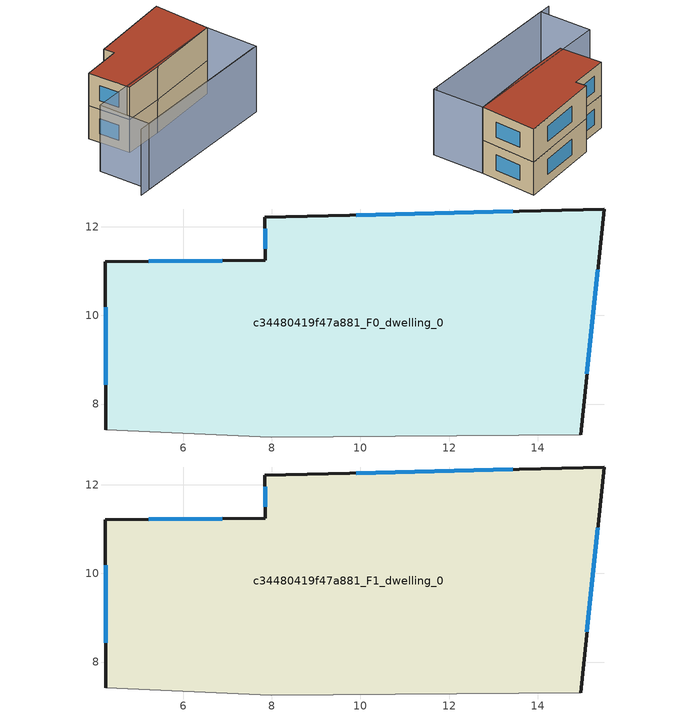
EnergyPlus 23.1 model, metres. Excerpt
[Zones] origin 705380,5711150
c34480419f47a881_F0_dwelling_0
 floor ground (EU_floor_Construction): 15.5,12.4 14.97,7.3 7.99,7.25 4.25,7.42 4.24,11.21 7.85,11.25 7.84,12.22 z0
 wall outside (EU_wall_Construction): 14.97,7.3 15.5,12.4 7.84,12.22 7.85,11.25 4.24,11.21 4.25,7.42 z0:3
 wall adiabatic (EU_wall_Construction): 4.25,7.42 7.99,7.25 14.97,7.3 z0:3
 window (EU_Window_Construction): 7.85,11.95 7.85,11.51 / 13.43,12.35 9.91,12.27 / 15.11,8.68 15.36,11.03 / 4.24,10.19 4.25,8.44 / 6.88,11.24 5.22,11.22 z0.81:2.19
c34480419f47a881_F1_dwelling_0
 floor to c34480419f47a881_F0_dwelling_0 (EU_floor_Construction): 15.5,12.4 14.97,7.3 7.99,7.25 4.25,7.42 4.24,11.21 7.85,11.25 7.84,12.22 z3
 wall outside (EU_wall_Construction): 14.97,7.3 15.5,12.4 7.84,12.22 7.85,11.25 4.24,11.21 4.25,7.42 z3:6
 wall adiabatic (EU_wall_Construction): 4.25,7.42 7.99,7.25 14.97,7.3 z3:6
 window (EU_Window_Construction): 7.85,11.95 7.85,11.51 / 13.43,12.35 9.91,12.27 / 15.11,8.68 15.36,11.03 / 4.24,10.19 4.25,8.44 / 6.88,11.24 5.22,11.22 z3.81:5.19
 roof outside (EU_roof_Construction): 14.97,7.3 15.5,12.4 7.84,12.22 7.85,11.25 4.24,11.21 4.25,7.42 7.99,7.25 z6
shading: -0.48,3.16 14.46,2.65 / 14.81,2.64 0.55,3.11 / 0.55,3.11 0.7,7.78 / 0.7,7.78 14.97,7.3 / 14.97,7.3 14.81,2.64 z0:6
[Building]
EU S2 Campaign: North Axis=0; Terrain=City; Solar Distribution=FullExterior
[Site:Location]
London: Latitude=51.5; Longitude=-0.5; Time Zone=0; Elevation=25
[SizingPeriod:WeatherFileDays]
AnnualSizingPeriod: Begin Month=1; Begin Day of Month=1; End Month=12; End Day of Month=31; Day of Week for Start Day=Monday; Use Weather File Daylight Saving Period=No; Use Weather File Rain and Snow Indicators=No
[MATERIAL]
EU_InternalMass_Material: Roughness=MediumRough; Thickness=0.1; Conductivity=1; Density=1800; Specific Heat=900; Thermal Absorptance=0.9; Solar Absorptance=0.7; Visible Absorptance=0.7
[MATERIAL:NOMASS] Roughness=MediumRough; Thermal Absorptance=0.9; Solar Absorptance=0.7; Visible Absorptance=0.7
Name | Thermal Resistance
EU_wall_NoMass | 0.555556
EU_roof_NoMass | 0.510204
EU_floor_NoMass | 1.68919
[WINDOWMATERIAL:SIMPLEGLAZINGSYSTEM]
EU_Window_SimpleGlazing: UFactor=3.96; Solar Heat Gain Coefficient=0.85; Visible Transmittance=0.85
[CONSTRUCTION]
EU_wall_Construction: EU_wall_NoMass
EU_roof_Construction: EU_roof_NoMass
EU_floor_Construction: EU_floor_NoMass
EU_Window_Construction: EU_Window_SimpleGlazing
EU_InternalMass_Construction: EU_InternalMass_Material
[ZONE] Type=1; Multiplier=1; Ceiling Height=autocalculate; Volume=153.431; Floor Area=autocalculate; Part of Total Floor Area=Yes
c34480419f47a881_F0_dwelling_0; c34480419f47a881_F1_dwelling_0
[INTERNALMASS] Construction=EU_InternalMass_Construction; Surface Area=51.1439
Name | Zone or ZoneList
c34480419f47a881_F0_dwelling_0_EU_InternalMass | c34480419f47a881_F0_dwelling_0
c34480419f47a881_F1_dwelling_0_EU_InternalMass | c34480419f47a881_F1_dwelling_0
[OTHEREQUIPMENT] Fuel Type=Electricity; Design Level Calculation Method=Watts/Area; Power per Zone Floor Area=1; Fraction Latent=0; Fraction Radiant=0; Fraction Lost=0; Carbon Dioxide Generation Rate=0; EndUse Subcategory=EU_Step8_InternalGains
Name | Zone or ZoneList or Space or SpaceList | Schedule
EU_Step8_InternalGain_c34480419f47a881_F0_dwelling_0_f000 | c34480419f47a881_F0_dwelling_0 | EU_Step8_GainSchedule_c34480419f47a881_F0_dwelling_0_f000
EU_Step8_InternalGain_c34480419f47a881_F1_dwelling_0_f000 | c34480419f47a881_F1_dwelling_0 | EU_Step8_GainSchedule_c34480419f47a881_F1_dwelling_0_f000
[ZONEVENTILATION:DESIGNFLOWRATE] Schedule=EU_AlwaysOn; Design Flow Rate Calculation Method=AirChanges/Hour; Air Changes per Hour=0.48; Ventilation Type=Natural; Fan Pressure Rise=0; Fan Total Efficiency=1; Constant Term Coefficient=1; Temperature Term Coefficient=0; Velocity Term Coefficient=0; Velocity Squared Term Coefficient=0; Minimum Indoor Temperature=-100; Maximum Indoor Temperature=100; Delta Temperature=-100; Minimum Outdoor Temperature=-100; Maximum Outdoor Temperature=100; Maximum Wind Speed=40
Name | Zone or ZoneList or Space or SpaceList
EU_ConstantAir_c34480419f47a881_F0_dwelling_0 | c34480419f47a881_F0_dwelling_0
EU_ConstantAir_c34480419f47a881_F1_dwelling_0 | c34480419f47a881_F1_dwelling_0
[HVACTEMPLATE:THERMOSTAT] Constant Heating Setpoint=20; Constant Cooling Setpoint=50
EU_HeatOnly_c34480419f47a881_F0_dwelling_0; EU_HeatOnly_c34480419f47a881_F1_dwelling_0
[HVACTEMPLATE:ZONE:IDEALLOADSAIRSYSTEM] System Availability Schedule=EU_AlwaysOn; Maximum Heating Supply Air Temperature=50; Minimum Cooling Supply Air Temperature=13; Maximum Heating Supply Air Humidity Ratio=0.0156; Minimum Cooling Supply Air Humidity Ratio=0.0077; Heating Limit=NoLimit; Cooling Limit=NoLimit; Heating Availability Schedule=EU_AlwaysOn; Cooling Availability Schedule=EU_CoolingOff; Dehumidification Control Type=ConstantSensibleHeatRatio; Cooling Sensible Heat Ratio=0.7; Dehumidification Setpoint=60; Humidification Control Type=None; Humidification Setpoint=30; Outdoor Air Method=None; Outdoor Air Flow Rate per Person=0.00944; Outdoor Air Flow Rate per Zone Floor Area=0; Outdoor Air Flow Rate per Zone=0; Demand Controlled Ventilation Type=None; Outdoor Air Economizer Type=NoEconomizer; Heat Recovery Type=None; Sensible Heat Recovery Effectiveness=0.7; Latent Heat Recovery Effectiveness=0.65
Name | Template Thermostat
c34480419f47a881_F0_dwelling_0 | EU_HeatOnly_c34480419f47a881_F0_dwelling_0
c34480419f47a881_F1_dwelling_0 | EU_HeatOnly_c34480419f47a881_F1_dwelling_0
[SIZING:ZONE] Zone Cooling Design Supply Air Temperature Input Method=SupplyAirTemperature; Zone Cooling Design Supply Air Temperature=13; Zone Heating Design Supply Air Temperature Input Method=SupplyAirTemperature; Zone Heating Design Supply Air Temperature=50; Zone Cooling Design Supply Air Humidity Ratio=0.008; Zone Heating Design Supply Air Humidity Ratio=0.008; Cooling Design Air Flow Method=DesignDay; Cooling Design Air Flow Rate=0; Cooling Minimum Air Flow per Zone Floor Area=0.000762; Cooling Minimum Air Flow=0; Cooling Minimum Air Flow Fraction=0.2; Heating Design Air Flow Method=DesignDay; Heating Design Air Flow Rate=0; Heating Maximum Air Flow per Zone Floor Area=0.002032; Heating Maximum Air Flow=0.141576; Heating Maximum Air Flow Fraction=0.3; Account for Dedicated Outdoor Air System=No; Dedicated Outdoor Air System Control Strategy=NeutralSupplyAir; Dedicated Outdoor Air Low Setpoint Temperature for Design=autosize; Dedicated Outdoor Air High Setpoint Temperature for Design=autosize; Zone Load Sizing Method=Sensible Load Only No Latent Load; Zone Latent Cooling Design Supply Air Humidity Ratio Input Method=HumidityRatioDifference; Zone Cooling Design Supply Air Humidity Ratio Difference=0.005; Zone Latent Heating Design Supply Air Humidity Ratio Input Method=HumidityRatioDifference; Zone Humidification Design Supply Air Humidity Ratio Difference=0.005
c34480419f47a881_F0_dwelling_0; c34480419f47a881_F1_dwelling_0
[SCHEDULE:CONSTANT]
Name | Hourly Value
EU_AlwaysOn | 1
EU_CoolingOff | 0
[SCHEDULE:FILE] Column Number=1; Rows to Skip at Top=0; Number of Hours of Data=8760; Column Separator=Comma; Interpolate to Timestep=No; Minutes per Item=60; Adjust Schedule for Daylight Savings=Yes
Name | File
EU_Step8_GainSchedule_c34480419f47a881_F0_dwelling_0_f000 | ../../schedules/c34480419f47a881/c34480419f47a881_F0_dwelling_0_f000_gain.csv
EU_Step8_GainSchedule_c34480419f47a881_F1_dwelling_0_f000 | ../../schedules/c34480419f47a881/c34480419f47a881_F1_dwelling_0_f000_gain.csv
